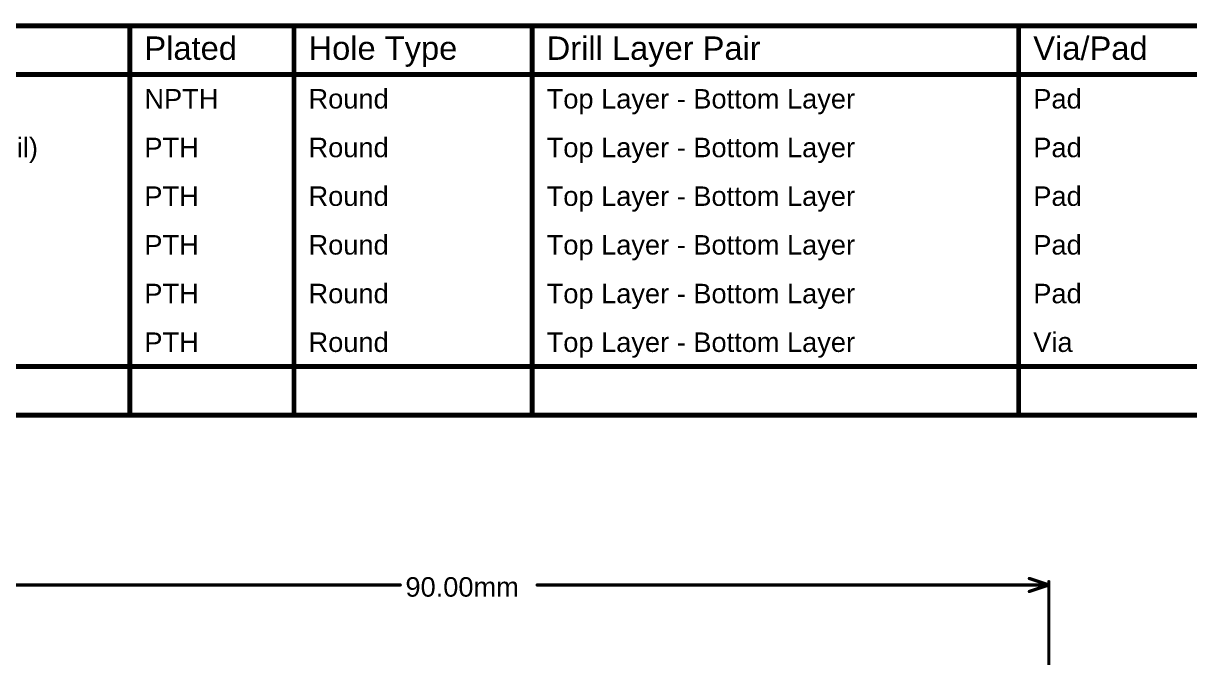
# Model space of a CAD drawing. Header units: inches. Extents: x -40 to 219, y 2 to 133.
# Drawn here: x 9.1 to 100.4, y 83.8 to 133.5 of the extents above; entities that cross this region are included whole.
import ezdxf

# ---------------------------------------------------------------- set-up
doc = ezdxf.new("R2010")
doc.units = ezdxf.units.IN
doc.layers.add('Dimensions', color=6, linetype='Continuous')
doc.layers.add('Drill Drawing', color=1, linetype='Continuous')
doc.styles.add('Arial', font='', dxfattribs={"height": 0.2})
doc.styles.get('Arial').set_extended_font_data('Arial')

msp = doc.modelspace()

# ---------------------------------------------------------------- linework, layer by layer
at = {"layer": 'Dimensions'}
for points in [[(-0.607, 89.51, 0.254, 0.254, 0), (38.629, 89.51, 0.254, 0.254, 0)], [(49.344, 89.51, 0.254, 0.254, 0), (89.393, 89.51, 0.254, 0.254, 0)], [(87.869, 90.018, 0.254, 0.254, 0), (89.393, 89.51, 0.254, 0.254, 0)], [(87.869, 89.002, 0.254, 0.254, 0), (89.393, 89.51, 0.254, 0.254, 0)], [(89.393, 78.636, 0.254, 0.254, 0), (89.393, 89.764, 0.254, 0.254, 0)]]:
    msp.add_lwpolyline(points, format="xyseb", dxfattribs=at)
for points in [[(38.565, 89.51, 0.127, 0.127, 1), (38.692, 89.51, 0.127, 0.127, 1)], [(49.281, 89.51, 0.127, 0.127, 1), (49.408, 89.51, 0.127, 0.127, 1)], [(87.805, 90.018, 0.127, 0.127, 1), (87.932, 90.018, 0.127, 0.127, 1)], [(89.329, 89.764, 0.127, 0.127, 1), (89.456, 89.764, 0.127, 0.127, 1)], [(89.329, 89.51, 0.127, 0.127, 1), (89.456, 89.51, 0.127, 0.127, 1)], [(89.329, 89.51, 0.127, 0.127, 1), (89.456, 89.51, 0.127, 0.127, 1)], [(89.329, 89.51, 0.127, 0.127, 1), (89.456, 89.51, 0.127, 0.127, 1)], [(87.805, 89.002, 0.127, 0.127, 1), (87.932, 89.002, 0.127, 0.127, 1)]]:
    msp.add_lwpolyline(points, format="xyseb", close=True, dxfattribs=at)
at = {"layer": 'Drill Drawing'}
for points in [[(-40.21, 133.274, 0.381, 0.381, 0), (138.608, 133.274, 0.381, 0.381, 0)], [(17.458, 102.794, 0.381, 0.381, 0), (17.458, 133.274, 0.381, 0.381, 0)], [(30.307, 102.794, 0.381, 0.381, 0), (30.307, 133.274, 0.381, 0.381, 0)], [(48.946, 102.794, 0.381, 0.381, 0), (48.946, 133.274, 0.381, 0.381, 0)], [(87.034, 102.794, 0.381, 0.381, 0), (87.034, 133.274, 0.381, 0.381, 0)], [(-40.21, 129.464, 0.381, 0.381, 0), (138.608, 129.464, 0.381, 0.381, 0)], [(-40.21, 106.604, 0.381, 0.381, 0), (138.608, 106.604, 0.381, 0.381, 0)], [(-40.21, 102.794, 0.381, 0.381, 0), (138.608, 102.794, 0.381, 0.381, 0)]]:
    msp.add_lwpolyline(points, format="xyseb", dxfattribs=at)
for points in [[(17.363, 133.274, 0.191, 0.191, 1), (17.553, 133.274, 0.191, 0.191, 1)], [(30.212, 133.274, 0.191, 0.191, 1), (30.402, 133.274, 0.191, 0.191, 1)], [(48.851, 133.274, 0.191, 0.191, 1), (49.041, 133.274, 0.191, 0.191, 1)], [(86.939, 133.274, 0.191, 0.191, 1), (87.13, 133.274, 0.191, 0.191, 1)], [(17.363, 102.794, 0.191, 0.191, 1), (17.553, 102.794, 0.191, 0.191, 1)], [(30.212, 102.794, 0.191, 0.191, 1), (30.402, 102.794, 0.191, 0.191, 1)], [(48.851, 102.794, 0.191, 0.191, 1), (49.041, 102.794, 0.191, 0.191, 1)], [(86.939, 102.794, 0.191, 0.191, 1), (87.13, 102.794, 0.191, 0.191, 1)]]:
    msp.add_lwpolyline(points, format="xyseb", close=True, dxfattribs=at)

# ---------------------------------------------------------------- texts
at = {"layer": 'Dimensions', "style": 'Arial'}
msp.add_text('90.00mm', height=1.524, dxfattribs=at).set_placement((39.035, 88.595))
at = {"layer": 'Drill Drawing', "style": 'Arial'}
for s, height, p in [('Plated', 1.8288, (18.601, 130.607)), ('Hole Type', 1.8288, (31.45, 130.607)), ('Drill Layer Pair', 1.8288, (50.089, 130.607)), ('Via/Pad', 1.8288, (88.177, 130.607)), ('NPTH', 1.524, (18.601, 126.797)), ('Round', 1.524, (31.45, 126.797)), ('Top Layer - Bottom Layer', 1.524, (50.089, 126.797)), ('Pad', 1.524, (88.177, 126.797)), ('3.000mm (118.11mil)', 1.524, (-9.839, 122.987)), ('PTH', 1.524, (18.601, 122.987)), ('Round', 1.524, (31.45, 122.987)), ('Top Layer - Bottom Layer', 1.524, (50.089, 122.987)), ('Pad', 1.524, (88.177, 122.987)), ('PTH', 1.524, (18.601, 119.177)), ('Round', 1.524, (31.45, 119.177)), ('Top Layer - Bottom Layer', 1.524, (50.089, 119.177)), ('Pad', 1.524, (88.177, 119.177)), ('PTH', 1.524, (18.601, 115.367)), ('Round', 1.524, (31.45, 115.367)), ('Top Layer - Bottom Layer', 1.524, (50.089, 115.367)), ('Pad', 1.524, (88.177, 115.367)), ('PTH', 1.524, (18.601, 111.557)), ('Round', 1.524, (31.45, 111.557)), ('Top Layer - Bottom Layer', 1.524, (50.089, 111.557)), ('Pad', 1.524, (88.177, 111.557)), ('PTH', 1.524, (18.601, 107.747)), ('Round', 1.524, (31.45, 107.747)), ('Top Layer - Bottom Layer', 1.524, (50.089, 107.747)), ('Via', 1.524, (88.177, 107.747))]:
    msp.add_text(s, height=height, dxfattribs=at).set_placement(p)

doc.saveas('drawing.dxf')
